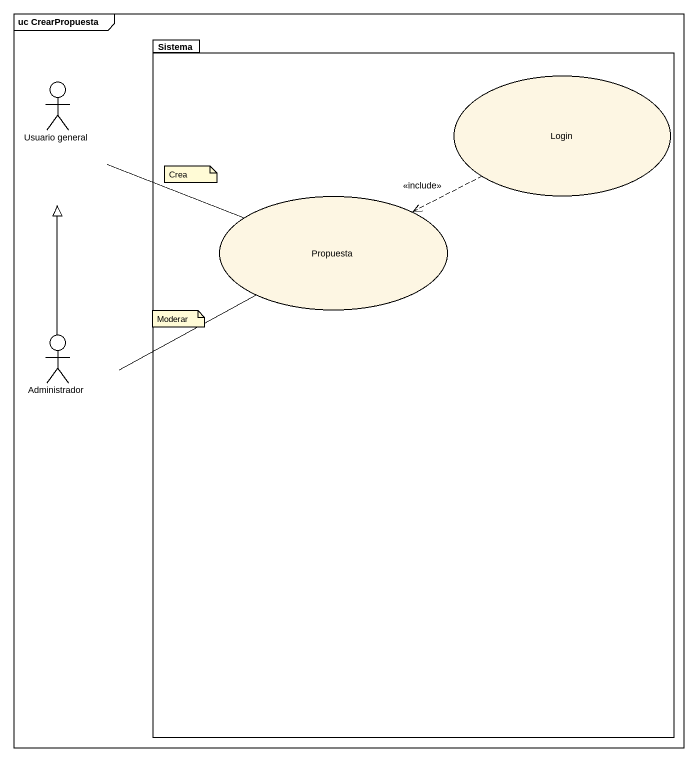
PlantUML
@startuml
mainframe uc CrearPropuesta
package Sistema {
  usecase Login
  usecase Propuesta
}
actor "Usuario general" as Usuario_general
actor Administrador
Usuario_general -right- Propuesta
Login .left.> Propuesta : <<include>>
Administrador -up-|> Usuario_general
Administrador -right- Propuesta
note as N1
  Crea
end note
note as N2
  Moderar
end note
@enduml
